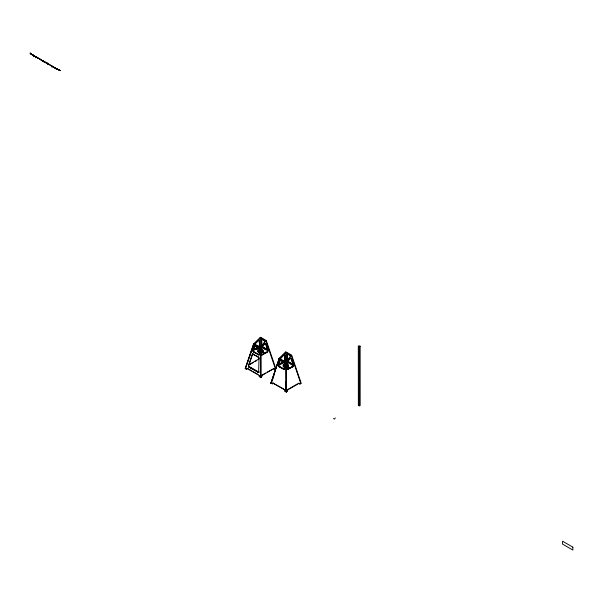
<?xml version="1.0" encoding="UTF-8"?>
<svg xmlns="http://www.w3.org/2000/svg" width="603" height="603" viewBox="0 0 603 603"><rect width="100%" height="100%" fill="white"/><g stroke="black" fill="none" stroke-linecap="round" stroke-linejoin="round"><path stroke-width="0.9" d="M260.496 377.214L260.858 377.342L260.858 347.577L265.915 340.793L265.561 340.672L260.496 347.449L260.88 377.35L259.245 376.739A1.289 0.874 70.6 0 0 258.514 375.081L247.562 368.757A1.289 0.874 70.6 0 0 246.476 369.368L245.202 368.629L253.516 344.072L260.511 337.243L266.3 340.582L275.835 368.704L275.481 368.991L265.915 340.793M261.431 353.848L261.431 348.338A1.289 0.874 -70.6 0 1 261.785 347.26L264.536 344.177A1.289 0.874 -70.6 0 1 265.968 344.223L268.049 350.358A1.289 0.874 -70.6 0 1 267.363 352.227L262.531 354.677A1.289 0.874 -70.6 0 1 261.431 353.848L261.785 353.976A1.289 0.874 -70.6 0 0 262.893 354.805M261.792 346.431A1.312 0.595 51.2 0 1 261.461 345.7L261.476 339.595A1.312 0.595 51.2 0 1 261.988 339.429L262.411 339.172L263.986 340.077M261.785 353.976L261.785 348.459A1.289 0.874 -70.6 0 1 262.147 347.381M261.936 345.768A1.312 0.595 51.2 0 1 261.823 345.413L261.83 339.308A1.312 0.595 51.2 0 1 261.943 339.165M285.86 381.624L286.214 391.98L286.108 362.26L279.227 358.28L270.89 383.139L272.526 383.742A1.289 0.859 69.4 0 1 273.476 383.086M286.214 362.215L285.86 362.086L291.279 355.438L286.214 362.215L286.214 391.98L284.94 391.249A1.289 0.859 69.4 0 0 284.179 389.598L273.234 383.274A1.289 0.859 69.4 0 0 272.164 383.877M287.126 369.315A1.289 0.874 -70.6 0 1 286.787 368.486L286.787 362.976A1.289 0.874 -70.6 0 1 286.998 362.139M293.337 364.22A1.312 0.595 51.2 0 1 292.915 364.197L292.561 364.483L287.752 361.71A1.312 0.595 51.2 0 1 286.824 360.338L287.179 353.999A1.312 0.595 51.2 0 1 287.706 353.788L287.412 354.097A1.312 0.595 51.2 0 0 286.832 354.232M288.249 369.443A1.289 0.874 -70.6 0 1 287.149 368.614L287.149 363.104A1.289 0.874 -70.6 0 1 287.503 362.026L289.9 358.823A1.289 0.874 -70.6 0 1 291.332 358.86L293.412 364.996A1.289 0.874 -70.6 0 1 292.719 366.865L287.887 369.322A1.289 0.874 -70.6 0 1 287.36 369.42M287.247 360.285A1.312 0.595 51.2 0 1 287.179 360.051L287.194 353.946M284.842 363.677L284.842 363.594A1.289 0.859 69.4 0 0 284.465 362.652M283.877 361.189L284.571 360.006L284.571 354.941L284.933 355.227C286.041 357.157 284.676 361.491 284.103 361.596M278.631 363.926L279.227 364.438L283.832 361.792L283.47 361.506L278.872 364.152M43.544 60.805C44.042 61.71 43.265 61.943 43.552 60.722M34.002 56.667L34.047 56.622A8.517 4.914 60 0 1 34.039 56.275L34.348 55.755L34.039 56.139M51.624 66.843L51.67 66.797A8.517 4.914 60 0 1 51.654 66.443L51.964 65.931L51.654 66.315M272.104 380.357L279.227 358.28M284.835 363.594L284.918 368.403A1.289 0.859 69.4 0 1 283.84 369.224L279.016 366.79A1.289 0.859 69.4 0 1 278.307 364.928L279.566 361.031A1.289 0.859 69.4 0 1 280.591 360.632L280.953 360.496A1.289 0.859 69.4 0 0 279.928 360.896L279.566 361.031M283.84 369.224L279.377 366.654A1.289 0.859 69.4 0 1 278.669 364.792L279.928 360.896M273.988 375.413L271.282 383.418L270.928 383.131L277.538 363.564M278.933 363.014L280.47 358.687L283.742 355.325A1.289 0.588 -51.3 0 1 284.933 355.227M245.202 368.629L253.984 343.62L260.873 347.592L260.526 377.478M245.557 368.501L253.999 343.612L254.353 343.898L260.511 337.755L260.149 337.461L265.946 340.876L266.3 340.582M259.358 348.24A1.289 0.874 70.6 0 1 259.561 348.941L259.576 353.773A1.289 0.874 70.6 0 1 258.468 354.609L253.652 352.16A1.289 0.874 70.6 0 1 252.966 350.29L254.36 346.092M253.652 352.16L254.014 352.031A1.289 0.874 70.6 0 1 253.32 350.17L254.654 346.243A1.289 0.874 70.6 0 1 254.979 345.805M258.981 371.44A1.289 0.874 70.6 0 1 257.918 371.93L249.212 367.242A1.289 0.874 70.6 0 1 248.526 365.373L252.069 354.956A1.289 0.874 70.6 0 1 253.162 354.345L253.516 354.217A1.289 0.874 70.6 0 0 252.431 354.828L252.069 354.956M249.212 367.242L249.567 367.114A1.289 0.874 70.6 0 1 248.881 365.245L252.431 354.828M37.145 57.677L36.738 57.285L37.167 57.564M283.666 354.798A1.289 0.588 -51.3 0 0 283.387 355.039L280.282 358.159L280.372 358.845M298.606 383.591L298.244 383.463A1.312 0.889 -70.6 0 1 299.525 383.96L300.814 383.553L299.879 384.088A1.312 0.889 -70.6 0 0 298.606 383.591L288.076 389.674A1.312 0.889 -70.6 0 0 287.141 391.445L286.214 391.98L286.108 362.26M263.225 345.338L264.536 344.177M287.149 361.898L289.538 358.695A1.289 0.874 -70.6 0 1 290.97 358.74L291.332 358.86M335.321 417.932L334.424 419.085L333.497 418.542M254.624 344.027A1.289 0.588 -51.2 0 1 255.129 343.333L258.039 340.424A1.289 0.588 -51.2 0 1 259.222 340.326L259.584 345.549A1.289 0.588 -51.2 0 1 258.747 346.981M254.881 344.554A1.289 0.588 -51.2 0 1 255.491 343.62L258.393 340.71A1.289 0.588 -51.2 0 1 259.584 340.612M285.86 352.363L279.702 358.514L279.347 358.227L285.498 352.077L285.86 352.363L285.867 361.416L284.299 362.328M262.056 339.459L264.408 340.816L264.838 340.582M262.388 347.064L262.75 346.778L267.559 349.559L267.204 349.846L262.388 347.064A1.312 0.595 51.2 0 1 261.973 346.665M289.839 355.514L290.201 355.227A1.312 0.595 51.2 0 1 290.91 356.094L290.548 356.381A1.312 0.595 51.2 0 0 289.839 355.514L287.412 354.097M291.664 355.227L291.302 355.514L285.513 352.167L285.875 351.881L291.664 355.227L301.199 383.342L300.837 383.629L291.279 355.438M287.752 361.71L288.106 361.423L292.915 364.197M258.122 346.883L253.644 349.469L254.006 349.755L258.476 347.17M258.152 347.72L252.612 350.923L259.735 355.031M255.778 349.514L258.152 348.142M261.318 355.031L267.649 351.376M262.531 354.677L267.001 352.099A1.289 0.874 -70.6 0 0 267.694 350.23L265.614 344.094A1.289 0.874 -70.6 0 0 264.431 343.793M248.994 364.642L259.177 358.762M249.778 364.611L253.69 362.35M255.257 361.446L256.825 360.541M293.013 365.101L285.882 360.993L277.968 365.561L284.299 369.217M261.951 375.156A1.312 0.889 -70.6 0 1 262.358 374.908L265.599 373.031M267.219 372.096L273.242 368.953A1.312 0.889 -70.6 0 1 274.523 369.451L275.45 368.915L274.161 369.322A1.312 0.889 -70.6 0 0 273.913 368.772M279.551 365.071L281.134 364.152M260.858 377.342L261.785 376.8A1.312 0.889 -70.6 0 1 262.712 375.028L273.242 368.953M287.465 369.217L293.013 366.021M287.887 369.322L293.013 366.443M270.928 383.131L271.855 382.596M287.141 391.445L286.787 391.317A1.312 0.889 -70.6 0 1 287.714 389.546L297.437 383.938M280.591 360.632L284.073 362.297A1.289 0.859 69.4 0 1 284.284 362.448M283.478 369.36A1.289 0.859 69.4 0 0 284.563 368.539L284.85 363.73M270.89 383.139L272.526 383.742M273.234 383.274L283.757 389.01M284.179 389.598L284.541 389.463A1.289 0.859 69.4 0 1 284.88 389.749M284.94 391.249L286.576 391.852M254.654 346.243L254.293 346.363A1.289 0.874 70.6 0 1 255.333 345.964L257.255 346.74M255.333 345.964L258.815 347.645A1.289 0.874 70.6 0 1 259.019 347.795M258.114 354.73A1.289 0.874 70.6 0 0 259.215 353.901L259.569 349.077M252.604 354.021L258.265 356.961L253.162 354.345M258.461 357.406L258.823 357.285A1.289 0.874 70.6 0 1 259.026 357.428M257.564 372.059A1.289 0.874 70.6 0 0 258.664 371.229L259.004 358.619M248.655 366.918L258.476 372.255A1.289 0.874 70.6 0 0 258.747 372.36M246.476 369.368L246.838 369.24A1.289 0.874 70.6 0 1 247.562 368.516M358.318 346.19L360.142 346.182L360.179 405.51L359.282 405.827L358.355 405.525L358.318 346.19L360.142 346.182M260.526 346.778L260.511 337.755M285.882 361.416L285.882 360.993M45.504 62.727L45.436 62.169A0.837 0.482 60 0 1 45.783 62.245L45.549 62.818M48.655 64.544L48.587 63.993A0.837 0.482 60 0 1 48.933 64.061L48.7 64.642M34.024 56.034C35.494 56.23 32.886 54.413 33.964 56.652M35.976 57.164C37.077 57.383 35.524 56.094 35.984 57.398A8.517 4.914 60 0 0 35.992 57.722L35.901 56.576M42.489 60.926C43.552 61.159 42.089 59.87 42.504 61.159A8.517 4.914 60 0 0 42.511 61.483C41.155 59.403 44.011 60.978 42.504 61.031M51.647 66.209C53.087 66.405 50.516 64.581 51.579 66.82M35.984 57.262L36.504 57.097L35.924 56.584M290.97 358.74L293.412 364.996M292.719 366.865L292.365 366.737A1.289 0.874 -70.6 0 0 293.05 364.875M261.785 376.8L261.431 376.679A1.312 0.889 -70.6 0 1 261.725 375.428M47.803 64.069C47.328 62.124 47.23 64.823 48.006 63.73C49.137 65.365 47.758 62.41 47.886 64.114M288.558 354.262L290.126 355.175M260.526 346.348L267.649 350.464M262.9 348.142L266.066 349.974M287.465 362.328L289.056 363.24M290.638 364.152L292.221 365.071M253.516 344.072L260.511 348.112M278.759 358.747L285.762 362.787M281.729 360.948L284.073 362.297M253.403 351.798L258.943 355.001M279.551 366.895L283.508 369.179M248.994 366.451L259.177 372.337M248.994 366.873L258.393 372.3M247.923 368.637L251.828 370.89M253.396 371.795L258.084 374.501M264.408 340.816L264.483 340.868A1.312 0.595 51.2 0 1 265.101 341.577M280.704 358.37L280.305 358.114L280.583 358.529M279.973 358.642L280.327 358.928L279.935 358.687M259.222 340.326L259.584 345.549M278.827 364.189L279.227 364.438M52.928 67.023L52.928 66.33L53.479 67.355L52.371 66.202L52.845 66.978M359.252 346.491L359.282 405.827M284.013 364.883L284.013 366.594M283.651 364.596L283.651 367.159M285.249 390.48A1.289 0.859 69.4 0 1 285.294 391.113M283.719 362.433A1.289 0.859 69.4 0 1 284.488 363.865M259.298 375.368A1.289 0.874 70.6 0 1 259.607 376.136M258.461 347.765A1.289 0.874 70.6 0 1 259.215 349.205M252.34 353.825A1.289 0.874 70.6 0 1 252.959 353.901M249.016 366.79A1.289 0.874 70.6 0 1 248.753 366.594M257.903 357.089A1.289 0.874 70.6 0 1 258.642 358.747M258.597 357.247A1.289 0.874 70.6 0 1 258.996 358.144M261.227 349.83A2.706 1.568 0 0 1 262.441 352.446M258.612 352.446A2.706 1.568 0 0 1 259.825 349.83M261.227 349.408A2.706 1.568 0 0 1 263.232 350.923A2.706 1.568 0 0 1 261.227 352.431M259.825 352.431A2.706 1.568 0 0 1 257.82 350.923A2.706 1.568 0 0 1 259.825 349.408M259.222 345.263A1.289 0.588 -51.2 0 1 258.393 346.695M254.006 349.755A1.289 0.588 -51.2 0 1 253.252 349.446M267.792 349.454A1.312 0.595 51.2 0 1 267.204 349.846M262.75 346.778A1.312 0.595 51.2 0 1 262.328 346.378M286.583 364.468A2.706 1.568 0 0 1 288.234 366.767M283.538 366.767A2.706 1.568 0 0 1 285.181 364.468M286.583 364.054A2.706 1.568 0 0 1 288.596 365.561A2.706 1.568 0 0 1 286.583 367.069M285.181 367.069A2.706 1.568 0 0 1 283.176 365.561A2.706 1.568 0 0 1 285.181 364.054M293.141 363.986A1.312 0.595 51.2 0 1 292.561 364.483M288.106 361.423A1.312 0.595 51.2 0 1 287.593 360.903M50.923 65.644C50.682 65.689 50.011 64.159 50.923 65.644M54.134 67.491C52.446 65.998 55.823 68.599 54.195 67.506M44.494 61.981C43.612 63.466 45.3 62.328 44.215 61.468A0.995 0.573 60 0 0 44.019 61.649L44.494 61.981M59.682 70.596C58.642 69.971 61.355 70.559 59.682 70.596M39.783 58.808C39.187 60.473 39.481 57.323 39.783 58.808M47.117 63.044C46.604 64.777 46.74 61.544 47.117 63.044M57.33 68.938C56.742 70.626 57.074 67.363 57.24 68.946M33.18 55.212L32.57 54.85L33.18 55.212M37.243 57.564L36.632 57.195L37.243 57.564M31.59 54.225L30.994 53.984L31.567 54.308M35.23 56.328C35.027 57.172 34.348 55.695 35.23 56.35M40.476 59.358C39.105 59.184 41.984 60.677 41.049 59.735C40.906 59.968 39.225 58.815 40.476 59.358M45.263 62.124C45.006 62.84 44.388 61.604 45.263 62.124M58.024 69.488L57.428 69.247L58.001 69.571M33.225 55.114L33.821 55.996L33.225 55.114M37.288 57.466L37.891 58.34L37.288 57.466M49.672 64.611L50.275 65.493L49.672 64.611M55.559 68.011L56.154 68.885L55.559 68.011M33.105 55.22L32.668 54.933L33.105 55.22M38.11 58.144C37.213 58.054 39.203 57.805 38.125 58.107M30.828 53.667L30.67 53.871A1.379 0.799 60 0 1 30.354 53.886L30.256 53.147L30.828 53.667M44.486 61.717L44.087 61.83L44.486 61.717M30.911 53.735L30.828 53.908A1.289 0.746 60 0 1 30.61 53.984L30.15 52.951L30.911 53.735M60.232 70.566L59.712 70.25L60.232 70.566M54.911 67.898C55.348 69.141 55.936 67.483 54.911 67.898M58.747 69.85L59.501 70.551L58.642 70.046A0.769 0.445 60 0 1 58.717 69.677L59.267 69.888L58.777 69.782M47.697 63.549L47.283 63.617L47.697 63.549M52.732 66.458L52.318 66.526L52.732 66.458M55.401 67.996L54.986 68.064L55.401 67.996M32.434 55.024L31.718 54.406L32.434 55.039M39.278 58.868L39.67 59.117L39.278 58.868M46.612 63.104L47.004 63.353L46.612 63.104M56.833 68.998L57.225 69.247L56.833 68.998M256.999 349.009L257.609 349.054L257.029 348.964M263.458 352.74L264.061 352.785L263.458 352.74M282.355 363.654L282.965 363.699L282.355 363.654M288.814 367.378L289.425 367.423L288.814 367.378M288.814 367.8L289.425 367.845L288.814 367.8M41.803 60.549L41.29 59.622L41.803 60.549M43.228 61.385L43.122 60.684L43.228 61.385M572.85 547.14L562.561 541.2L562.561 544.11L572.85 550.049L572.85 547.14"/></g></svg>
